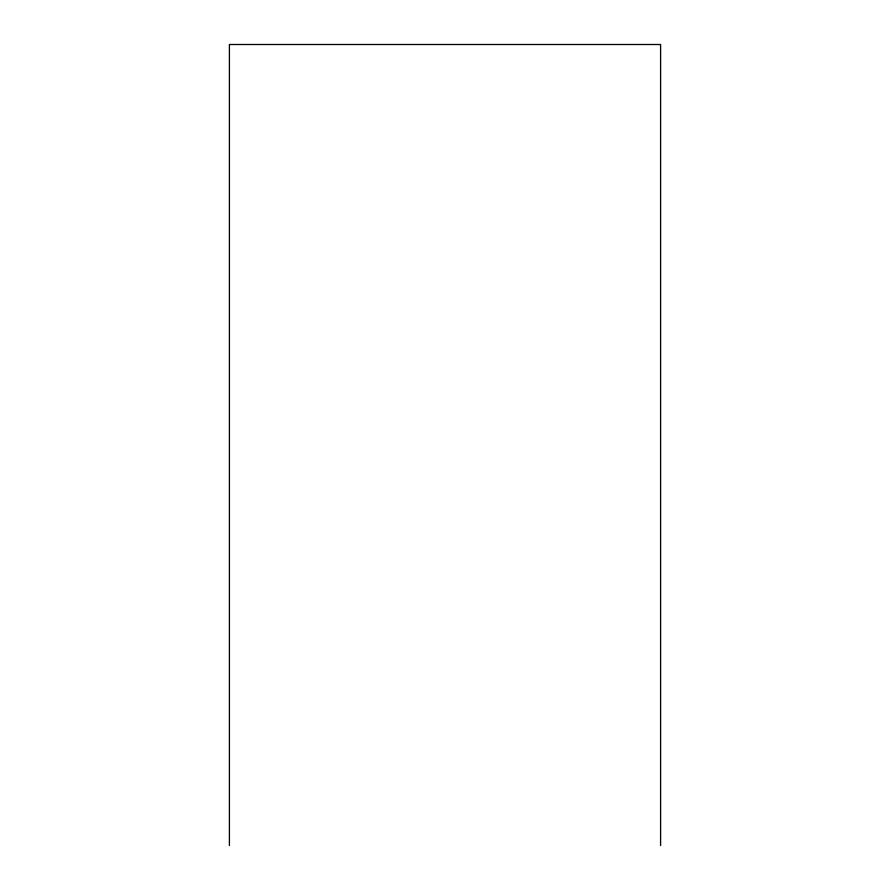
<?xml version="1.0" encoding="UTF-8"?>
<svg xmlns="http://www.w3.org/2000/svg" width="890" height="890" viewBox="0 0 890 890"><rect width="100%" height="100%" fill="white"/><g stroke="black" fill="none" stroke-linecap="round" stroke-linejoin="round"><path stroke-width="1.33" d="M660.591 845.5L660.591 44.5L229.409 44.5L229.409 845.5"/></g></svg>
